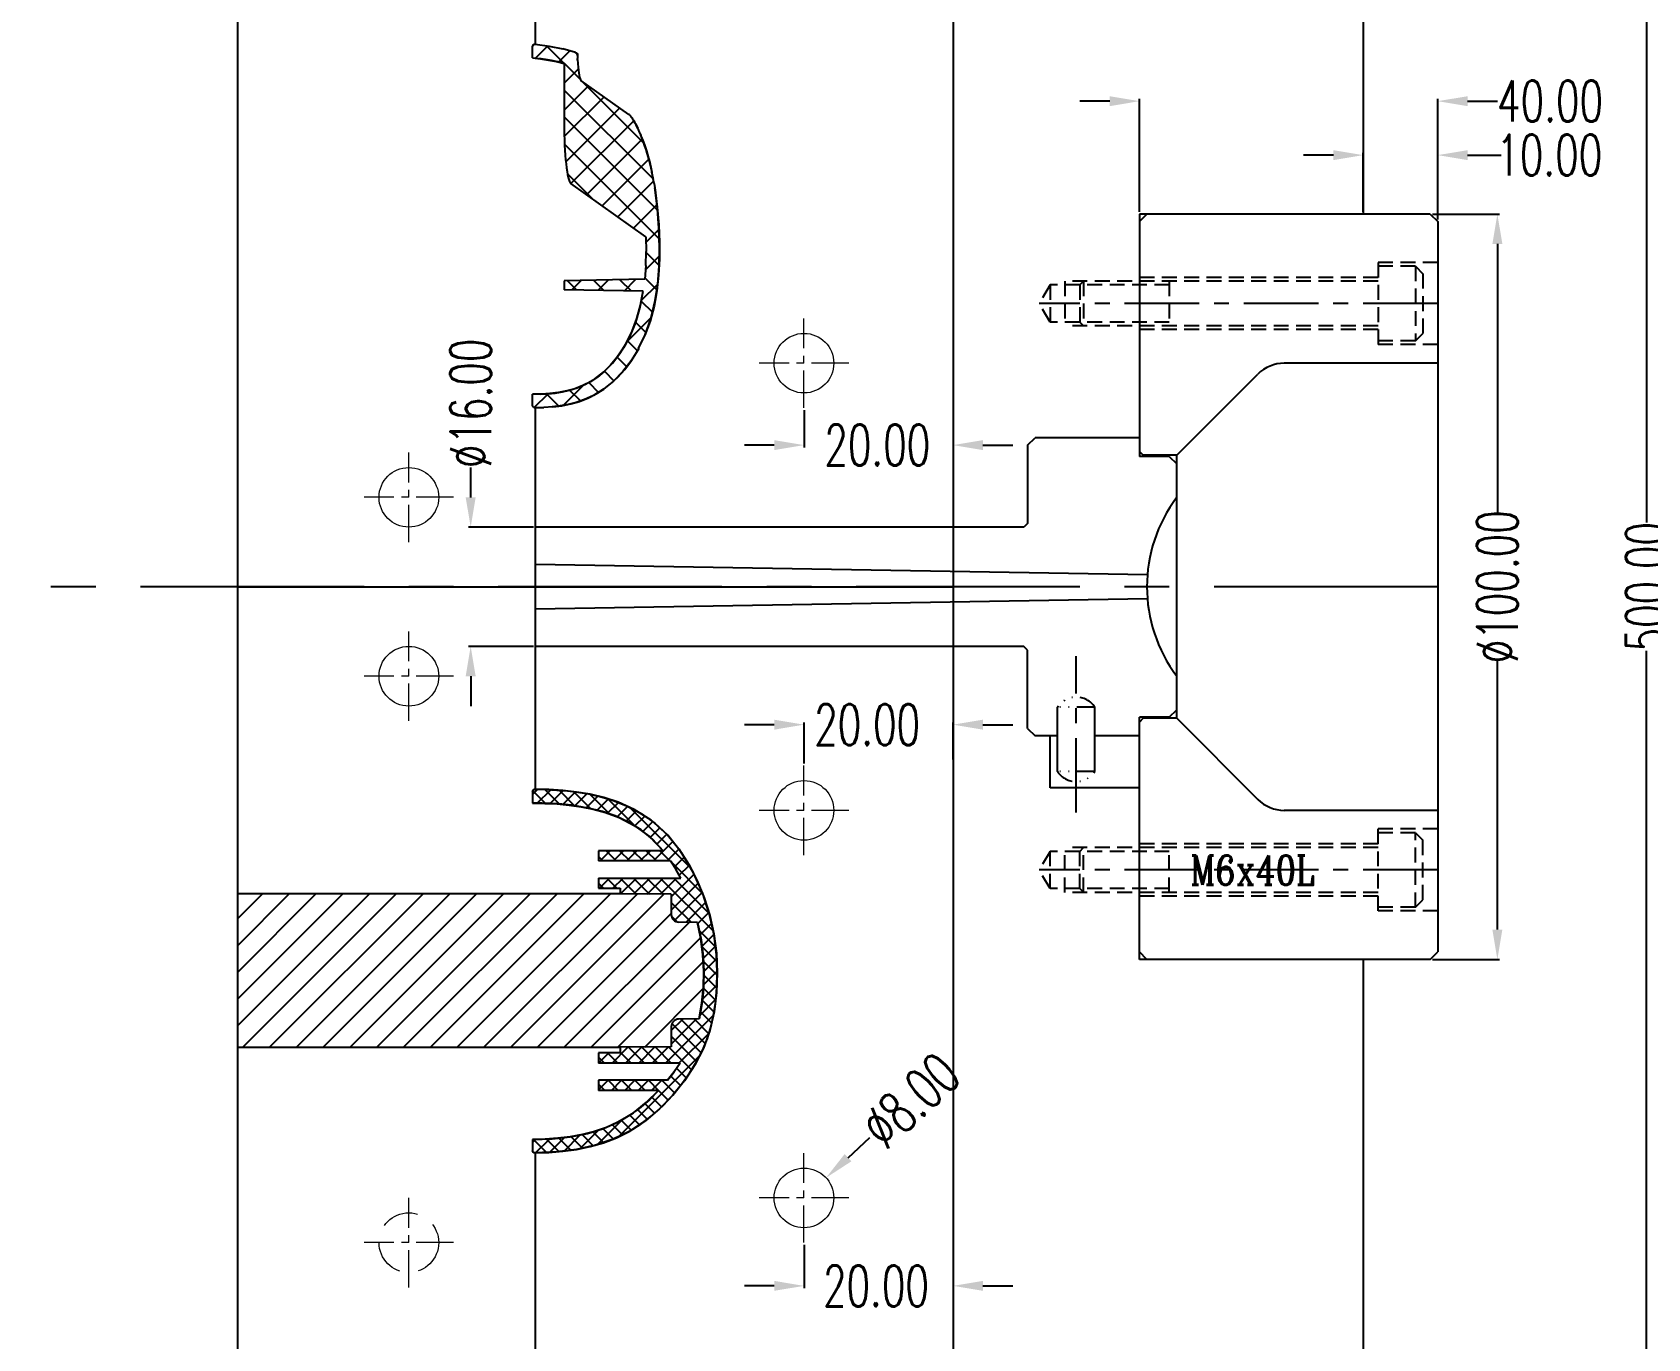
# Model space of a CAD drawing. Header units: millimetres. Extents: x 33920 to 35330, y -21664 to -20666.
# Drawn here: x 34152.6 to 34369.2, y -21064.2 to -20888.9 of the extents above; entities that cross this region are included whole.
import ezdxf

# ---------------------------------------------------------------- set-up
doc = ezdxf.new("R2010")
doc.units = ezdxf.units.MM
doc.header["$LTSCALE"] = 8
for name, pattern in [('CENTER', [2, 1.25, -0.25, 0.25, -0.25]), ('HIDDEN', [0.375, 0.25, -0.125]), ('PHANTOM2', [0.69, 0.3, -0.13, 0, -0.13, 0, -0.13])]:
    doc.linetypes.add(name, pattern=pattern)
doc.layers.get('DEFPOINTS').update_dxf_attribs({"color": 6})
for name, color, linetype in [('Cav-cor', 1, 'Continuous'), ('Ru', 8, 'Continuous'), ('SCREW', 52, 'HIDDEN')]:
    doc.layers.add(name, color=color, linetype=linetype)
doc.layers.add('dim', color=3, linetype='Continuous', lineweight=15)
doc.layers.add('WR', color=122, linetype='HIDDEN', lineweight=18)
doc.styles.add('ROMANC', font='RomanC.ttf', dxfattribs={"width": 0.8, "height": 7})
doc.styles.get("Standard").update_dxf_attribs({"font": 'txt.shx', "width": 0.67, "bigfont": 'chineset.shx'})
doc.dimstyles.new('ISO-25', dxfattribs={"dimtxt": 5.5, "dimasz": 4, "dimexe": 0.3, "dimexo": 0.3, "dimtad": 0, "dimzin": 1, "dimdsep": 46, "dimtxsty": 'Standard', "dimcen": 0, "dimclrd": 3, "dimclre": 3, "dimclrt": 7, "dimazin": 0, "dimtfac": 1, "dimtofl": 0, "dimtmove": 0, "dimatfit": 0, "dimfxl": 0, "dimarcsym": 0})

# ---------------------------------------------------------------- blocks, each defined once
blk = doc.blocks.new('*D29158')
at = {"layer": 'DEFPOINTS', "color": 0}
for p in [(34340.06, -20913.32), (34340.06, -21013.32), (34349.06, -21013.32)]:
    blk.add_point(p, dxfattribs=at)
at = {"layer": 'dim', "color": 3, "lineweight": -2}
for p, q in [((34340.36, -20913.32), (34349.36, -20913.32)), ((34349.06, -20917.32), (34349.06, -20953.48)), ((34349.06, -21009.32), (34349.06, -20973.15)), ((34340.36, -21013.32), (34349.36, -21013.32))]:
    blk.add_line(p, q, dxfattribs=at)
at = {"layer": 'dim', "color": 3}
for points in [[(34349.73, -20917.32), (34348.39, -20917.32), (34349.06, -20913.32)], [(34348.39, -21009.32), (34349.73, -21009.32), (34349.06, -21013.32)]]:
    blk.add_solid(points, dxfattribs=at)
at = {"layer": 'dim', "color": 7, "insert": (34349.06, -20963.32), "char_height": 5.5, "attachment_point": 5, "rotation": 90}
blk.add_mtext('%%c100.00', dxfattribs=at)
blk = doc.blocks.new('*D29159')
at = {"layer": 'DEFPOINTS', "color": 0}
for p in [(34341.06, -20905.4), (34331.06, -20913.32), (34341.06, -20914.32)]:
    blk.add_point(p, dxfattribs=at)
at = {"layer": 'dim', "color": 3, "lineweight": -2}
for p, q in [((34327.06, -20905.4), (34323.06, -20905.4)), ((34331.06, -20913.02), (34331.06, -20905.1)), ((34341.06, -20914.02), (34341.06, -20905.1)), ((34345.06, -20905.4), (34349.56, -20905.4))]:
    blk.add_line(p, q, dxfattribs=at)
at = {"layer": 'dim', "color": 3}
for points in [[(34327.06, -20906.07), (34327.06, -20904.74), (34331.06, -20905.4)], [(34345.06, -20904.74), (34345.06, -20906.07), (34341.06, -20905.4)]]:
    blk.add_solid(points, dxfattribs=at)
at = {"layer": 'dim', "color": 7, "insert": (34356.02, -20905.4), "char_height": 5.5, "attachment_point": 5}
blk.add_mtext('10.00', dxfattribs=at)
blk = doc.blocks.new('*D29160')
at = {"layer": 'DEFPOINTS', "color": 0}
for p in [(34341.06, -20898.16), (34301.06, -20913.32), (34341.06, -20914.32)]:
    blk.add_point(p, dxfattribs=at)
at = {"layer": 'dim', "color": 3, "lineweight": -2}
for p, q in [((34301.06, -20913.02), (34301.06, -20897.86)), ((34341.06, -20914.02), (34341.06, -20897.86)), ((34297.06, -20898.16), (34293.06, -20898.16)), ((34345.06, -20898.16), (34349.06, -20898.16))]:
    blk.add_line(p, q, dxfattribs=at)
at = {"layer": 'dim', "color": 3}
for points in [[(34297.06, -20898.83), (34297.06, -20897.5), (34301.06, -20898.16)], [(34345.06, -20897.5), (34345.06, -20898.83), (34341.06, -20898.16)]]:
    blk.add_solid(points, dxfattribs=at)
at = {"layer": 'dim', "color": 7, "insert": (34356.13, -20898.16), "char_height": 5.5, "attachment_point": 5}
blk.add_mtext('40.00', dxfattribs=at)
blk = doc.blocks.new('*D29184')
at = {"layer": 'DEFPOINTS', "color": 0}
for p in [(34369.06, -20713.32), (34402.68, -20713.32), (34402.68, -21213.32)]:
    blk.add_point(p, dxfattribs=at)
at = {"layer": 'dim', "color": 3, "lineweight": -2}
for p, q in [((34402.38, -20713.32), (34368.76, -20713.32)), ((34369.06, -20717.32), (34369.06, -20954.71)), ((34369.06, -21209.32), (34369.06, -20971.93)), ((34402.38, -21213.32), (34368.76, -21213.32))]:
    blk.add_line(p, q, dxfattribs=at)
at = {"layer": 'dim', "color": 3}
for points in [[(34369.73, -20717.32), (34368.4, -20717.32), (34369.06, -20713.32)], [(34368.4, -21209.32), (34369.73, -21209.32), (34369.06, -21213.32)]]:
    blk.add_solid(points, dxfattribs=at)
at = {"layer": 'dim', "color": 7, "insert": (34369.06, -20963.32), "char_height": 5.5, "attachment_point": 5, "rotation": 90}
blk.add_mtext('500.00', dxfattribs=at)
blk = doc.blocks.new('*D29204')
at = {"layer": 'DEFPOINTS', "color": 0}
for p in [(34211.35, -20955.32), (34220.06, -20955.32), (34220.06, -20971.32)]:
    blk.add_point(p, dxfattribs=at)
at = {"layer": 'dim', "color": 3, "lineweight": -2}
for p, q in [((34211.35, -20951.32), (34211.35, -20947.32)), ((34219.76, -20955.32), (34211.05, -20955.32)), ((34219.76, -20971.32), (34211.05, -20971.32)), ((34211.35, -20975.32), (34211.35, -20979.32))]:
    blk.add_line(p, q, dxfattribs=at)
at = {"layer": 'dim', "color": 3}
for points in [[(34210.68, -20951.32), (34212.02, -20951.32), (34211.35, -20955.32)], [(34212.02, -20975.32), (34210.68, -20975.32), (34211.35, -20971.32)]]:
    blk.add_solid(points, dxfattribs=at)
at = {"layer": 'dim', "color": 7, "insert": (34211.35, -20938.71), "char_height": 5.5, "attachment_point": 5, "rotation": 90}
blk.add_mtext('%%c16.00', dxfattribs=at)
blk = doc.blocks.new('*D29256')
at = {"layer": 'DEFPOINTS', "color": 0}
for p in [(34256.06, -20981.82), (34276.06, -20986.78), (34256.06, -20987.32)]:
    blk.add_point(p, dxfattribs=at)
at = {"layer": 'dim', "color": 3, "lineweight": -2}
for p, q in [((34252.06, -20981.82), (34248.06, -20981.82)), ((34256.06, -20987.02), (34256.06, -20981.52)), ((34276.06, -20986.48), (34276.06, -20981.52)), ((34280.06, -20981.82), (34284.06, -20981.82))]:
    blk.add_line(p, q, dxfattribs=at)
at = {"layer": 'dim', "color": 3}
for points in [[(34252.06, -20982.49), (34252.06, -20981.15), (34256.06, -20981.82)], [(34280.06, -20981.15), (34280.06, -20982.49), (34276.06, -20981.82)]]:
    blk.add_solid(points, dxfattribs=at)
at = {"layer": 'dim', "color": 7, "insert": (34264.53, -20981.82), "char_height": 5.5, "attachment_point": 5}
blk.add_mtext('20.00', dxfattribs=at)
blk = doc.blocks.new('*D29257')
at = {"layer": 'DEFPOINTS', "color": 0}
for p in [(34276.06, -20936.13), (34256.06, -20939.32), (34256.06, -20944.31)]:
    blk.add_point(p, dxfattribs=at)
at = {"layer": 'dim', "color": 3, "lineweight": -2}
for p, q in [((34276.06, -20936.43), (34276.06, -20944.61)), ((34256.06, -20939.62), (34256.06, -20944.61)), ((34252.06, -20944.31), (34248.06, -20944.31)), ((34280.06, -20944.31), (34284.06, -20944.31))]:
    blk.add_line(p, q, dxfattribs=at)
at = {"layer": 'dim', "color": 3}
for points in [[(34252.06, -20944.98), (34252.06, -20943.64), (34256.06, -20944.31)], [(34280.06, -20943.64), (34280.06, -20944.98), (34276.06, -20944.31)]]:
    blk.add_solid(points, dxfattribs=at)
at = {"layer": 'dim', "color": 7, "insert": (34265.89, -20944.31), "char_height": 5.5, "attachment_point": 5}
blk.add_mtext('20.00', dxfattribs=at)
blk = doc.blocks.new('*D29260')
at = {"layer": 'DEFPOINTS', "color": 0}
for p in [(34276.06, -21049.66), (34256.06, -21051.32), (34256.06, -21057.12)]:
    blk.add_point(p, dxfattribs=at)
at = {"layer": 'dim', "color": 3, "lineweight": -2}
for p, q in [((34256.06, -21051.62), (34256.06, -21057.42)), ((34276.06, -21049.96), (34276.06, -21057.42)), ((34252.06, -21057.12), (34248.06, -21057.12)), ((34280.06, -21057.12), (34284.06, -21057.12))]:
    blk.add_line(p, q, dxfattribs=at)
at = {"layer": 'dim', "color": 3}
for points in [[(34252.06, -21057.78), (34252.06, -21056.45), (34256.06, -21057.12)], [(34280.06, -21056.45), (34280.06, -21057.78), (34276.06, -21057.12)]]:
    blk.add_solid(points, dxfattribs=at)
at = {"layer": 'dim', "color": 7, "insert": (34265.71, -21057.12), "char_height": 5.5, "attachment_point": 5}
blk.add_mtext('20.00', dxfattribs=at)
blk = doc.blocks.new('*D29285')
at = {"layer": 'DEFPOINTS', "color": 0}
for p in [(34259.01, -21042.62), (34253.1, -21048.01)]:
    blk.add_point(p, dxfattribs=at)
at = {"layer": 'dim', "color": 3, "lineweight": -2}
blk.add_line((34261.96, -21039.92), (34264.91, -21037.22), dxfattribs=at)
at = {"layer": 'dim', "color": 3}
blk.add_solid([(34261.51, -21039.43), (34262.41, -21040.41), (34259.01, -21042.62)], dxfattribs=at)
at = {"layer": 'dim', "color": 7, "insert": (34270.36, -21032.24), "char_height": 5.5, "attachment_point": 5, "rotation": 42.4253}
blk.add_mtext('%%c8.00', dxfattribs=at)

msp = doc.modelspace()

# ---------------------------------------------------------------- linework, layer by layer
at = {"linetype": 'Continuous'}
for p, q in [((34331.057, -20716.316), (34331.057, -20913.316)), ((34340.057, -20913.316), (34301.057, -20913.316)), ((34302.057, -20913.316), (34301.057, -20914.316)), ((34340.057, -20913.316), (34341.057, -20914.316)), ((34341.057, -20914.316), (34341.057, -21012.316)), ((34306.057, -20945.666), (34316.943, -20934.781)), ((34341.057, -20933.316), (34320.478, -20933.316)), ((34301.057, -20943.316), (34287.057, -20943.316)), ((34305.057, -20945.816), (34301.057, -20945.816)), ((34306.057, -20945.666), (34301.557, -20945.666)), ((34305.057, -20945.816), (34306.057, -20946.816)), ((34306.057, -20980.966), (34306.057, -20945.666)), ((34285.557, -20955.316), (34220.057, -20955.316)), ((34285.557, -20971.316), (34220.057, -20971.316)), ((34290.057, -20988.116), (34290.057, -20979.458)), ((34295.057, -20988.116), (34295.057, -20979.458)), ((34305.057, -20980.816), (34306.057, -20979.816)), ((34305.057, -20980.816), (34301.057, -20980.816)), ((34306.057, -20980.966), (34301.557, -20980.966)), ((34306.057, -20980.966), (34316.943, -20991.852)), ((34290.057, -20983.316), (34287.057, -20983.316)), ((34289.057, -20990.316), (34289.057, -20983.316)), ((34301.057, -20983.316), (34295.057, -20983.316)), ((34301.057, -20990.316), (34289.057, -20990.316)), ((34341.057, -20993.316), (34320.478, -20993.316)), ((34302.057, -21013.316), (34301.057, -21012.316)), ((34340.057, -21013.316), (34341.057, -21012.316)), ((34340.057, -21013.316), (34301.057, -21013.316)), ((34331.057, -21013.316), (34331.057, -21210.316))]:
    msp.add_line(p, q, dxfattribs=at)
for p, q in [((34301.057, -20913.316), (34301.057, -20945.816)), ((34286.057, -20944.316), (34287.057, -20943.316)), ((34286.057, -20944.316), (34286.057, -20954.816)), ((34301.557, -20945.666), (34301.057, -20945.166)), ((34286.057, -20954.816), (34285.557, -20955.316)), ((34286.057, -20971.816), (34285.557, -20971.316)), ((34286.057, -20982.316), (34286.057, -20971.816)), ((34286.057, -20982.316), (34287.057, -20983.316)), ((34301.057, -21013.316), (34301.057, -20980.816)), ((34301.557, -20980.966), (34301.057, -20981.466))]:
    msp.add_line(p, q)
at = {"linetype": 'HIDDEN'}
for p, q in [((34333.057, -20921.816), (34301.057, -20921.816)), ((34341.057, -20919.816), (34333.057, -20919.816)), ((34333.057, -20928.816), (34301.057, -20928.816)), ((34341.057, -20930.816), (34333.057, -20930.816)), ((34341.057, -20995.816), (34333.057, -20995.816)), ((34333.057, -20997.816), (34301.057, -20997.816)), ((34333.057, -21004.816), (34301.057, -21004.816)), ((34341.057, -21006.816), (34333.057, -21006.816))]:
    msp.add_line(p, q, dxfattribs=at)
at = {"linetype": 'CENTER', "ltscale": 3}
msp.add_line((34341.057, -20963.316), (33965.057, -20963.316), dxfattribs=at)
at = {"linetype": 'CENTER'}
msp.add_line((34292.557, -20993.619), (34292.557, -20972.643), dxfattribs=at)
at = {"linetype": 'PHANTOM2'}
for p, q in [((34295.057, -20979.458), (34290.057, -20979.458)), ((34295.057, -20988.116), (34290.057, -20988.116))]:
    msp.add_line(p, q, dxfattribs=at)
at = {"linetype": 'Continuous'}
for centre, radius, start, end in [((34320.478, -20938.316), 5, 90, 135), ((34322.057, -20963.316), 20, 143.1301, 216.8699), ((34320.478, -20988.316), 5, 225, 270)]:
    msp.add_arc(centre, radius, start, end, dxfattribs=at)
at = {"color": 7, "linetype": 'PHANTOM2'}
for centre, start, end in [((34292.557, -20981.116), 33.55731, 146.44269), ((34292.557, -20986.458), 213.55731, 326.44269)]:
    msp.add_arc(centre, 3, start, end, dxfattribs=at)
at = {"layer": 'Cav-cor', "color": 1}
for p, q in [((34180.057, -20773.316), (34180.057, -21153.316)), ((34276.057, -20773.316), (34276.057, -21153.316)), ((34220.057, -20890.532), (34220.057, -20857.82)), ((34219.657, -20890.834), (34219.673, -20890.734)), ((34219.657, -20892.364), (34219.657, -20890.834)), ((34219.673, -20890.734), (34219.721, -20890.644)), ((34219.721, -20890.644), (34219.795, -20890.573)), ((34219.795, -20890.573), (34219.887, -20890.533)), ((34219.887, -20890.533), (34219.986, -20890.525)), ((34219.986, -20890.532), (34219.986, -20890.525)), ((34219.986, -20890.525), (34220.057, -20890.532)), ((34219.986, -20890.525), (34221.918, -20890.773)), ((34220.046, -20892.406), (34221.708, -20890.744)), ((34221.513, -20890.72), (34226.069, -20895.275)), ((34221.881, -20890.766), (34223.71, -20891.136)), ((34223.13, -20892.914), (34224.636, -20891.409)), ((34225.414, -20891.637), (34223.689, -20891.131)), ((34219.657, -20892.364), (34220.726, -20892.479)), ((34220.726, -20892.479), (34221.793, -20892.638)), ((34221.793, -20892.638), (34222.848, -20892.844)), ((34222.848, -20892.844), (34223.878, -20893.101)), ((34223.878, -20893.101), (34223.878, -20901.058)), ((34225.414, -20891.637), (34225.523, -20891.696)), ((34225.523, -20891.696), (34225.611, -20891.786)), ((34225.687, -20892.029), (34225.687, -20892.445)), ((34225.691, -20892.582), (34225.687, -20892.445)), ((34225.702, -20892.72), (34225.691, -20892.582)), ((34225.726, -20892.962), (34225.74, -20893.13)), ((34223.878, -20895.758), (34225.795, -20893.841)), ((34232.58, -20899.968), (34226.146, -20895.382)), ((34226.249, -20895.456), (34234.584, -20903.791)), ((34223.878, -20899.351), (34227.139, -20896.09)), ((34223.878, -20896.677), (34235.849, -20908.648)), ((34223.905, -20902.916), (34229.236, -20897.585)), ((34224.111, -20906.301), (34231.333, -20899.08)), ((34232.631, -20900.009), (34232.58, -20899.968)), ((34232.632, -20900.01), (34232.687, -20900.061)), ((34232.684, -20900.058), (34232.742, -20900.118)), ((34232.738, -20900.113), (34232.796, -20900.179)), ((34223.878, -20900.269), (34236.405, -20912.796)), ((34224.793, -20909.212), (34233.22, -20900.785)), ((34232.792, -20900.175), (34232.849, -20900.244)), ((34232.846, -20900.241), (34232.902, -20900.313)), ((34232.899, -20900.309), (34232.957, -20900.387)), ((34232.952, -20900.38), (34233.014, -20900.467)), ((34233.006, -20900.455), (34233.073, -20900.553)), ((34233.883, -20902.048), (34233.758, -20901.783)), ((34233.983, -20902.268), (34233.855, -20901.987)), ((34234.088, -20902.51), (34233.957, -20902.21)), ((34223.942, -20903.925), (34236.645, -20916.627)), ((34226.89, -20910.707), (34234.374, -20903.223)), ((34234.199, -20902.778), (34234.063, -20902.452)), ((34234.319, -20903.078), (34234.174, -20902.716)), ((34234.447, -20903.413), (34234.29, -20903.002)), ((34228.987, -20912.202), (34235.246, -20905.943)), ((34224.333, -20907.908), (34227.736, -20911.311)), ((34235.818, -20908.471), (34235.658, -20907.666)), ((34235.951, -20909.225), (34235.804, -20908.397)), ((34234.84, -20916.375), (34224.795, -20909.215)), ((34231.084, -20913.697), (34235.892, -20908.89)), ((34235.946, -20909.195), (34236.041, -20909.798)), ((34236.036, -20909.799), (34236.08, -20910.064)), ((34236.08, -20910.064), (34236.041, -20909.798)), ((34236.08, -20910.064), (34236.367, -20912.383)), ((34233.181, -20915.192), (34236.322, -20912.051)), ((34236.367, -20912.383), (34236.568, -20914.742)), ((34236.568, -20914.742), (34236.672, -20917.075)), ((34234.84, -20916.375), (34234.875, -20918.33)), ((34234.853, -20917.112), (34236.602, -20915.363)), ((34236.672, -20917.075), (34236.671, -20919.336)), ((34234.786, -20920.771), (34236.662, -20918.895)), ((34234.827, -20920.225), (34234.875, -20918.321)), ((34234.872, -20918.447), (34236.637, -20920.212)), ((34236.671, -20919.336), (34236.556, -20921.513)), ((34234.828, -20920.218), (34234.689, -20922.062)), ((34234.689, -20922.062), (34223.878, -20922.251)), ((34223.878, -20922.251), (34223.878, -20923.457)), ((34234.486, -20923.642), (34223.878, -20923.457)), ((34224.3, -20922.243), (34225.542, -20923.486)), ((34224.899, -20923.474), (34226.163, -20922.211)), ((34227.83, -20922.182), (34229.198, -20923.55)), ((34228.429, -20923.536), (34229.818, -20922.147)), ((34231.361, -20922.12), (34232.854, -20923.613)), ((34231.96, -20923.598), (34233.474, -20922.083)), ((34234.23, -20924.92), (34236.438, -20922.712)), ((34234.325, -20924.567), (34234.486, -20923.642)), ((34234.704, -20921.871), (34236.317, -20923.484)), ((34234.218, -20924.978), (34235.722, -20926.481)), ((34234.332, -20924.527), (34234.325, -20924.567)), ((34235.499, -20927.384), (34236.101, -20924.911)), ((34232.286, -20930.456), (34235.546, -20927.196)), ((34232.997, -20929.018), (34233.624, -20927.326)), ((34233.459, -20927.81), (34234.857, -20929.209)), ((34234.748, -20929.519), (34235.499, -20927.384)), ((34232.242, -20930.586), (34232.997, -20929.018)), ((34232.365, -20930.308), (34233.706, -20931.649)), ((34233.875, -20931.368), (34234.748, -20929.519)), ((34230.993, -20932.528), (34232.274, -20933.81)), ((34231.989, -20931.033), (34232.242, -20930.586)), ((34233.883, -20931.354), (34233.553, -20931.942)), ((34229.282, -20934.41), (34230.556, -20935.684)), ((34223.754, -20938.987), (34226.444, -20936.298)), ((34224.626, -20936.937), (34226.078, -20938.39)), ((34227.192, -20935.912), (34228.514, -20937.233)), ((34220.839, -20937.458), (34219.657, -20937.462)), ((34219.657, -20938.975), (34219.657, -20937.462)), ((34219.68, -20939.09), (34219.657, -20938.975)), ((34219.678, -20937.462), (34219.678, -20937.462)), ((34219.744, -20939.187), (34219.68, -20939.09)), ((34219.887, -20939.262), (34221.741, -20937.408)), ((34221.517, -20937.421), (34223.171, -20939.075)), ((34219.841, -20939.253), (34219.744, -20939.187)), ((34219.842, -20939.253), (34219.956, -20939.276)), ((34219.956, -20939.276), (34221.18, -20939.258)), ((34220.057, -20939.277), (34219.956, -20939.276)), ((34220.057, -20990.497), (34220.057, -20939.277)), ((34222.39, -20939.176), (34221.157, -20939.259)), ((34180.057, -20963.316), (34276.057, -20963.316)), ((34219.657, -20991.179), (34220.332, -20990.505)), ((34219.657, -20990.807), (34219.681, -20990.687)), ((34219.657, -20990.807), (34219.657, -20992.358)), ((34219.681, -20990.687), (34219.747, -20990.586)), ((34219.687, -20990.694), (34221.377, -20992.385)), ((34219.96, -20990.497), (34220.057, -20990.497)), ((34221.478, -20990.524), (34219.96, -20990.497)), ((34220.266, -20992.366), (34222.081, -20990.552)), ((34221.314, -20990.525), (34223.278, -20992.49)), ((34222.014, -20992.415), (34223.77, -20990.658)), ((34223.205, -20990.62), (34225.294, -20992.709)), ((34223.697, -20992.527), (34225.388, -20990.837)), ((34225.197, -20990.816), (34227.481, -20993.1)), ((34225.309, -20992.712), (34226.93, -20991.091)), ((34227.337, -20991.16), (34229.999, -20993.822)), ((34226.846, -20992.971), (34228.404, -20991.412)), ((34228.308, -20993.305), (34229.811, -20991.802)), ((34229.698, -20993.711), (34231.164, -20992.245)), ((34229.757, -20991.784), (34233.377, -20995.404)), ((34231.008, -20994.197), (34232.404, -20992.801)), ((34232.704, -20992.935), (34240.902, -21001.133)), ((34232.217, -20994.784), (34233.601, -20993.4)), ((34233.386, -20995.411), (34234.702, -20994.095)), ((34234.424, -20996.169), (34235.771, -20994.822)), ((34235.32, -20996.825), (34237.163, -20998.734)), ((34235.44, -20996.949), (34236.714, -20995.675)), ((34235.891, -21000.09), (34238.471, -20997.51)), ((34236.322, -20997.863), (34237.658, -20996.528)), ((34237.163, -20998.734), (34228.501, -20998.734)), ((34228.501, -20998.734), (34228.501, -21000.09)), ((34228.501, -20999.509), (34229.083, -21000.09)), ((34228.707, -21000.09), (34230.063, -20998.734)), ((34229.522, -20998.734), (34230.879, -21000.09)), ((34230.503, -21000.09), (34231.859, -20998.734)), ((34231.318, -20998.734), (34232.675, -21000.09)), ((34232.299, -21000.09), (34233.655, -20998.734)), ((34233.114, -20998.734), (34234.471, -21000.09)), ((34234.095, -21000.09), (34235.452, -20998.734)), ((34234.91, -20998.734), (34236.267, -21000.09)), ((34236.706, -20998.734), (34238.063, -21000.09)), ((34237.687, -21000.09), (34239.262, -20998.515)), ((34238.678, -21000.895), (34239.994, -20999.579)), ((34238.17, -21000.09), (34228.501, -21000.09)), ((34238.17, -21000.09), (34238.89, -21001.231)), ((34238.25, -21004.916), (34241.306, -21001.86)), ((34238.353, -21000.38), (34242.481, -21004.508)), ((34239.539, -21002.402), (34238.888, -21001.227)), ((34239.335, -21002.034), (34240.656, -21000.713)), ((34228.501, -21002.402), (34239.539, -21002.402)), ((34228.501, -21002.402), (34228.501, -21003.759)), ((34228.501, -21003.101), (34229.159, -21003.759)), ((34228.501, -21003.759), (34231.416, -21003.759)), ((34228.63, -21003.759), (34229.987, -21002.402)), ((34229.598, -21002.402), (34230.955, -21003.759)), ((34230.427, -21003.759), (34231.783, -21002.402)), ((34231.394, -21002.402), (34233.535, -21004.542)), ((34231.416, -21003.759), (34231.416, -21004.524)), ((34231.457, -21004.524), (34233.579, -21002.402)), ((34233.19, -21002.402), (34235.346, -21004.558)), ((34233.238, -21004.539), (34235.375, -21002.402)), ((34234.987, -21002.402), (34237.158, -21004.574)), ((34235.018, -21004.555), (34237.171, -21002.402)), ((34236.783, -21002.402), (34243.883, -21009.502)), ((34236.799, -21004.571), (34238.967, -21002.402)), ((34238.25, -21006.712), (34241.859, -21003.102)), ((34238.579, -21002.402), (34243.362, -21007.186)), ((34231.416, -21004.524), (34180.057, -21004.524)), ((34180.057, -21007.881), (34183.415, -21004.524)), ((34180.057, -21011.473), (34187.007, -21004.524)), ((34180.057, -21015.065), (34190.599, -21004.524)), ((34180.057, -21018.657), (34194.191, -21004.524)), ((34180.057, -21022.25), (34197.783, -21004.524)), ((34180.795, -21025.104), (34201.375, -21004.524)), ((34184.387, -21025.104), (34204.967, -21004.524)), ((34187.979, -21025.104), (34208.559, -21004.524)), ((34191.571, -21025.104), (34212.152, -21004.524)), ((34195.163, -21025.104), (34215.744, -21004.524)), ((34198.755, -21025.104), (34219.336, -21004.524)), ((34202.348, -21025.104), (34222.928, -21004.524)), ((34205.94, -21025.104), (34226.52, -21004.524)), ((34209.532, -21025.104), (34230.112, -21004.524)), ((34213.124, -21025.104), (34233.684, -21004.543)), ((34216.716, -21025.104), (34237.245, -21004.574)), ((34231.416, -21004.219), (34231.723, -21004.526)), ((34238.25, -21004.583), (34231.416, -21004.524)), ((34238.25, -21004.583), (34238.25, -21007.294)), ((34238.25, -21005.665), (34240.912, -21008.328)), ((34238.669, -21008.088), (34242.413, -21004.345)), ((34240.238, -21008.316), (34242.868, -21005.685)), ((34220.308, -21025.104), (34238.25, -21007.162)), ((34223.9, -21025.104), (34240.68, -21008.324)), ((34238.291, -21007.502), (34239.046, -21008.257)), ((34241.795, -21008.343), (34239.237, -21008.298)), ((34241.795, -21008.343), (34242.27, -21010.693)), ((34241.83, -21008.519), (34243.313, -21007.036)), ((34242.133, -21010.013), (34243.659, -21008.487)), ((34227.492, -21025.104), (34242.215, -21010.381)), ((34242.015, -21009.43), (34244.193, -21011.608)), ((34242.37, -21011.572), (34243.984, -21009.958)), ((34242.27, -21010.693), (34242.526, -21012.943)), ((34242.371, -21011.583), (34244.363, -21013.575)), ((34242.537, -21013.201), (34244.186, -21011.552)), ((34231.084, -21025.104), (34242.552, -21013.636)), ((34242.552, -21013.56), (34244.42, -21015.427)), ((34242.586, -21016.744), (34244.421, -21014.908)), ((34242.611, -21014.923), (34244.346, -21013.188)), ((34242.421, -21018.705), (34244.392, -21016.734)), ((34242.585, -21016.758), (34242.469, -21018.346)), ((34242.556, -21017.156), (34244.238, -21018.838)), ((34242.607, -21015.41), (34244.377, -21017.18)), ((34234.705, -21025.075), (34242.554, -21017.226)), ((34242.069, -21020.853), (34244.252, -21018.67)), ((34242.408, -21018.804), (34244.008, -21020.404)), ((34237.493, -21027.225), (34243.938, -21020.78)), ((34238.25, -21024.672), (34241.635, -21021.287)), ((34238.25, -21022.876), (34239.807, -21021.319)), ((34241.984, -21021.281), (34239.237, -21021.329)), ((34239.54, -21021.324), (34242.819, -21024.603)), ((34241.305, -21021.293), (34243.295, -21023.282)), ((34242.167, -21020.359), (34243.693, -21021.884)), ((34238.25, -21022.334), (34238.25, -21025.044)), ((34238.25, -21023.625), (34241.664, -21027.04)), ((34238.344, -21021.924), (34242.274, -21025.853)), ((34239.289, -21027.225), (34243.323, -21023.192)), ((34180.057, -21025.104), (34231.416, -21025.104)), ((34230.308, -21027.225), (34232.439, -21025.095)), ((34238.25, -21025.044), (34231.416, -21025.104)), ((34231.416, -21025.104), (34231.416, -21025.869)), ((34231.416, -21025.772), (34232.869, -21027.225)), ((34232.105, -21027.225), (34234.251, -21025.079)), ((34232.534, -21025.094), (34234.665, -21027.225)), ((34233.901, -21027.225), (34236.063, -21025.063)), ((34234.314, -21025.078), (34236.461, -21027.225)), ((34235.697, -21027.225), (34237.875, -21025.047)), ((34236.095, -21025.063), (34238.257, -21027.225)), ((34237.875, -21025.047), (34240.981, -21028.153)), ((34231.416, -21025.869), (34228.501, -21025.869)), ((34228.501, -21025.869), (34228.501, -21027.225)), ((34228.501, -21026.449), (34229.277, -21027.225)), ((34239.436, -21027.225), (34228.501, -21027.225)), ((34228.512, -21027.225), (34229.869, -21025.869)), ((34229.716, -21025.869), (34231.073, -21027.225)), ((34231.196, -21037.114), (34242.08, -21026.23)), ((34239.436, -21027.225), (34238.638, -21028.389)), ((34239.052, -21027.803), (34238.643, -21028.381)), ((34238.956, -21027.924), (34240.255, -21029.223)), ((34239.436, -21027.225), (34239.052, -21027.803)), ((34237.749, -21029.537), (34228.501, -21029.537)), ((34228.501, -21029.537), (34228.501, -21030.894)), ((34228.501, -21030.829), (34229.793, -21029.537)), ((34228.501, -21030.041), (34229.353, -21030.894)), ((34229.793, -21029.537), (34231.149, -21030.894)), ((34230.232, -21030.894), (34231.589, -21029.537)), ((34231.589, -21029.537), (34232.945, -21030.894)), ((34232.028, -21030.894), (34233.385, -21029.537)), ((34233.385, -21029.537), (34234.741, -21030.894)), ((34233.824, -21030.894), (34235.181, -21029.537)), ((34235.181, -21029.537), (34236.538, -21030.894)), ((34235.62, -21030.894), (34236.977, -21029.537)), ((34236.977, -21029.537), (34238.679, -21031.239)), ((34238.638, -21028.389), (34237.749, -21029.537)), ((34238.196, -21028.96), (34239.492, -21030.256)), ((34236.561, -21030.894), (34228.501, -21030.894)), ((34236.561, -21030.894), (34235.315, -21032.141)), ((34235.652, -21031.804), (34236.939, -21033.091)), ((34236.549, -21030.905), (34237.824, -21032.18)), ((34232.682, -21034.222), (34233.986, -21035.527)), ((34233.728, -21033.472), (34235.015, -21034.759)), ((34234.712, -21032.66), (34236.004, -21033.952)), ((34226.001, -21038.717), (34228.491, -21036.227)), ((34227.739, -21036.464), (34229.194, -21037.919)), ((34228.355, -21038.159), (34231.713, -21034.801)), ((34229.092, -21036.02), (34230.49, -21037.418)), ((34230.362, -21035.494), (34231.718, -21036.851)), ((34231.556, -21034.892), (34232.888, -21036.224)), ((34219.657, -21037.877), (34220.082, -21037.452)), ((34219.657, -21037.461), (34219.657, -21038.969)), ((34219.754, -21037.459), (34221.518, -21039.223)), ((34220.062, -21039.268), (34221.946, -21037.384)), ((34221.505, -21037.414), (34223.195, -21039.104)), ((34221.919, -21039.207), (34223.922, -21037.204)), ((34223.18, -21037.293), (34224.799, -21038.912)), ((34223.885, -21039.037), (34226.055, -21036.867)), ((34224.779, -21037.096), (34226.333, -21038.65)), ((34226.302, -21036.823), (34227.797, -21038.318)), ((34219.845, -21039.248), (34219.746, -21039.183)), ((34219.961, -21039.271), (34219.845, -21039.248)), ((34220.057, -21039.27), (34219.961, -21039.271)), ((34222.892, -21039.14), (34220.057, -21039.27)), ((34220.057, -21068.812), (34220.057, -21039.27))]:
    msp.add_line(p, q, dxfattribs=at)
for points in [[(34219.796, -20890.573), (34219.722, -20890.641), (34219.674, -20890.732)], [(34223.878, -20893.101), (34223.05, -20892.89), (34222.212, -20892.713), (34221.363, -20892.568), (34220.509, -20892.453)], [(34225.687, -20892.029), (34225.651, -20891.858), (34225.554, -20891.722), (34225.414, -20891.637)], [(34225.611, -20891.786), (34225.667, -20891.901), (34225.687, -20892.029)], [(34225.69, -20892.561), (34225.699, -20892.683), (34225.729, -20892.993)], [(34233.061, -20900.537), (34233.134, -20900.648), (34233.199, -20900.75), (34233.267, -20900.862), (34233.339, -20900.984), (34233.414, -20901.118), (34233.494, -20901.264), (34233.578, -20901.423), (34233.666, -20901.595), (34233.758, -20901.783)], [(34233.789, -20901.846), (34233.698, -20901.659), (34233.612, -20901.488), (34233.53, -20901.33), (34233.452, -20901.186), (34233.378, -20901.053), (34233.308, -20900.932), (34233.242, -20900.82), (34233.179, -20900.718), (34233.119, -20900.624)], [(34234.41, -20903.314), (34234.535, -20903.651), (34234.663, -20904.017), (34234.796, -20904.413), (34234.932, -20904.843), (34235.072, -20905.312), (34235.215, -20905.824), (34235.361, -20906.384), (34235.509, -20906.996), (34235.658, -20907.666)], [(34235.684, -20907.79), (34235.55, -20907.173), (34235.417, -20906.609), (34235.285, -20906.086), (34235.152, -20905.595), (34235.017, -20905.125), (34234.877, -20904.665), (34234.73, -20904.214), (34234.584, -20903.791), (34234.447, -20903.413)], [(34236.101, -20924.911), (34236.437, -20922.719), (34236.636, -20920.287), (34236.684, -20917.786), (34236.597, -20915.219), (34236.391, -20912.62), (34236.08, -20910.064)], [(34236.556, -20921.513), (34236.319, -20923.617), (34236.101, -20924.911)], [(34234.325, -20924.567), (34234.05, -20925.821), (34233.439, -20927.875), (34232.685, -20929.714), (34231.99, -20931.031)], [(34233.624, -20927.326), (34234.121, -20925.525), (34234.325, -20924.567)], [(34236.101, -20924.911), (34235.944, -20925.668), (34235.414, -20927.665), (34234.727, -20929.571)], [(34220.675, -20937.462), (34221.68, -20937.418), (34222.679, -20937.323), (34223.655, -20937.171), (34224.626, -20936.949), (34225.648, -20936.627), (34226.764, -20936.149), (34227.989, -20935.434), (34229.225, -20934.466), (34230.356, -20933.316), (34231.362, -20932.02), (34231.989, -20931.033)], [(34231.99, -20931.031), (34231.848, -20931.27), (34230.975, -20932.554), (34230.101, -20933.601), (34229.227, -20934.464), (34228.339, -20935.188), (34227.4, -20935.805), (34226.389, -20936.326), (34225.329, -20936.739), (34224.236, -20937.047), (34223.121, -20937.262), (34221.987, -20937.395), (34220.839, -20937.458)], [(34233.555, -20931.941), (34232.894, -20932.985), (34231.768, -20934.451), (34230.515, -20935.741), (34229.165, -20936.823), (34227.833, -20937.635), (34226.617, -20938.196), (34225.5, -20938.583), (34224.436, -20938.859), (34223.364, -20939.056), (34222.265, -20939.188)], [(34222.39, -20939.176), (34223.589, -20939.021), (34224.774, -20938.78), (34225.943, -20938.443), (34227.081, -20938), (34228.171, -20937.451), (34229.192, -20936.804), (34230.154, -20936.058), (34231.089, -20935.187), (34232.02, -20934.151), (34232.953, -20932.897)], [(34219.96, -20990.497), (34219.81, -20990.537), (34219.698, -20990.65), (34219.657, -20990.807)], [(34219.747, -20990.586), (34219.845, -20990.519), (34219.96, -20990.497)], [(34219.961, -21039.271), (34221.842, -21039.213), (34223.7, -21039.063), (34225.542, -21038.81), (34227.374, -21038.439), (34229.182, -21037.924), (34230.93, -21037.248), (34232.607, -21036.403), (34234.21, -21035.385), (34235.73, -21034.204), (34237.148, -21032.898), (34238.451, -21031.514), (34239.642, -21030.074), (34240.71, -21028.591), (34241.645, -21027.076), (34242.44, -21025.53), (34243.094, -21023.932), (34243.607, -21022.27), (34243.98, -21020.591), (34244.233, -21018.897), (34244.385, -21017.087), (34244.428, -21015.048), (34244.324, -21012.685), (34244.002, -21010.043), (34243.389, -21007.268), (34242.467, -21004.467), (34241.239, -21001.71), (34239.691, -20999.062), (34237.8, -20996.656), (34235.578, -20994.647), (34233.263, -20993.186), (34231.129, -20992.23), (34229.189, -20991.599), (34227.364, -20991.165), (34225.546, -20990.855), (34223.689, -20990.649), (34221.818, -20990.536), (34220.057, -20990.499)], [(34221.478, -20990.524), (34222.908, -20990.592), (34224.33, -20990.709), (34225.734, -20990.881), (34227.15, -20991.122), (34228.666, -20991.461), (34230.364, -20991.957), (34232.266, -20992.7), (34234.226, -20993.731), (34236.065, -20995.029), (34237.751, -20996.604), (34239.281, -20998.471), (34240.619, -21000.562), (34241.748, -21002.761), (34242.682, -21005.041), (34243.427, -21007.405), (34243.974, -21009.878), (34244.307, -21012.471), (34244.428, -21015.123), (34244.341, -21017.772), (34244.022, -21020.355), (34243.448, -21022.84), (34242.581, -21025.218), (34241.414, -21027.476), (34240.008, -21029.59), (34238.415, -21031.554), (34236.677, -21033.354), (34234.786, -21034.963), (34232.718, -21036.339), (34230.479, -21037.442), (34228.093, -21038.254), (34225.561, -21038.807), (34222.892, -21039.14)], [(34219.657, -20992.358), (34221.291, -20992.381), (34222.939, -20992.459), (34224.58, -20992.607), (34226.188, -20992.837), (34227.782, -20993.161), (34229.449, -20993.618), (34231.263, -20994.292), (34233.271, -20995.327), (34235.32, -20996.825)], [(34237.163, -20998.734), (34235.76, -20997.224), (34234.209, -20995.946), (34232.504, -20994.889), (34230.714, -20994.065), (34229.012, -20993.485), (34227.503, -20993.097), (34226.141, -20992.829), (34224.853, -20992.64), (34223.566, -20992.506), (34222.263, -20992.419), (34220.956, -20992.372), (34219.657, -20992.358)], [(34241.984, -21021.281), (34242.368, -21019.191), (34242.571, -21017.051), (34242.612, -21014.876), (34242.505, -21012.684), (34242.239, -21010.498), (34241.795, -21008.343)], [(34242.526, -21012.943), (34242.614, -21014.98), (34242.585, -21016.758)], [(34242.469, -21018.346), (34242.272, -21019.826), (34241.984, -21021.281)], [(34237.749, -21029.537), (34238.204, -21028.966), (34238.643, -21028.381)], [(34219.657, -21037.461), (34222.268, -21037.372), (34224.703, -21037.11), (34227.006, -21036.665), (34229.186, -21036.003), (34231.253, -21035.077), (34233.179, -21033.89), (34234.941, -21032.483), (34236.561, -21030.894)], [(34235.315, -21032.141), (34233.971, -21033.299), (34232.55, -21034.316), (34231.078, -21035.169), (34229.557, -21035.86), (34227.979, -21036.404), (34226.349, -21036.815), (34224.699, -21037.111), (34223.036, -21037.31)], [(34223.036, -21037.31), (34221.357, -21037.424), (34219.657, -21037.461)], [(34219.746, -21039.183), (34219.68, -21039.085), (34219.657, -21038.969)], [(34219.657, -21038.969), (34219.698, -21039.12), (34219.809, -21039.231), (34219.961, -21039.271)]]:
    msp.add_lwpolyline(points, dxfattribs=at)
for centre, start, end in [((34239.255, -21007.294), 180, 269), ((34239.255, -21022.334), 91, 180)]:
    msp.add_arc(centre, 1.005, start, end, dxfattribs=at)
for centre, major_axis, start_param, end_param in [((34226.19, -20891.303), (0, 4.094), -4.2498252, -3.2288591), ((34224.883, -20901.058), (0, -8.188), 4.712389, 6.1959188)]:
    msp.add_ellipse(centre, major_axis=major_axis, ratio=0.1227355, start_param=start_param, end_param=end_param, dxfattribs=at)
at = {"layer": 'Ru'}
for points in [[(34302.121, -20961.716), (34220.057, -20960.316)], [(34302.121, -20964.916), (34220.057, -20966.316)]]:
    msp.add_lwpolyline(points, dxfattribs=at)
at = {"layer": 'SCREW'}
for p, q in [((34333.057, -20919.816), (34333.057, -20930.816)), ((34338.057, -20920.316), (34333.057, -20920.316)), ((34338.057, -20920.316), (34338.057, -20930.316)), ((34339.057, -20921.316), (34339.057, -20929.316)), ((34289.057, -20922.816), (34287.614, -20925.316)), ((34305.057, -20922.816), (34289.057, -20922.816)), ((34289.057, -20922.816), (34289.057, -20927.816)), ((34333.057, -20922.316), (34291.057, -20922.316)), ((34291.057, -20922.316), (34291.057, -20928.316)), ((34293.057, -20922.816), (34293.557, -20922.316)), ((34293.057, -20922.816), (34293.057, -20927.816)), ((34293.557, -20922.316), (34293.557, -20928.316)), ((34305.057, -20922.316), (34305.057, -20928.316)), ((34289.057, -20927.816), (34287.614, -20925.316)), ((34305.057, -20927.816), (34289.057, -20927.816)), ((34333.057, -20928.316), (34291.057, -20928.316)), ((34293.057, -20927.816), (34293.557, -20928.316)), ((34338.057, -20930.316), (34333.057, -20930.316)), ((34338.057, -20930.316), (34339.057, -20929.316)), ((34333.057, -21006.816), (34333.057, -20995.816)), ((34338.057, -20996.316), (34333.057, -20996.316)), ((34338.057, -21006.316), (34338.057, -20996.316)), ((34338.057, -20996.316), (34339.057, -20997.316)), ((34339.057, -21005.316), (34339.057, -20997.316)), ((34289.057, -20998.816), (34287.614, -21001.316)), ((34289.057, -21003.816), (34289.057, -20998.816)), ((34305.057, -20998.816), (34289.057, -20998.816)), ((34333.057, -20998.316), (34291.057, -20998.316)), ((34291.057, -21004.316), (34291.057, -20998.316)), ((34293.057, -20998.816), (34293.557, -20998.316)), ((34293.057, -21003.816), (34293.057, -20998.816)), ((34293.557, -21004.316), (34293.557, -20998.316)), ((34305.057, -21004.316), (34305.057, -20998.316)), ((34289.057, -21003.816), (34287.614, -21001.316)), ((34305.057, -21003.816), (34289.057, -21003.816)), ((34293.057, -21003.816), (34293.557, -21004.316)), ((34333.057, -21004.316), (34291.057, -21004.316)), ((34338.057, -21006.316), (34333.057, -21006.316))]:
    msp.add_line(p, q, dxfattribs=at)
at = {"layer": 'SCREW', "linetype": 'Continuous'}
for p, q in [((34338.057, -20920.316), (34339.057, -20921.316)), ((34338.057, -21006.316), (34339.057, -21005.316))]:
    msp.add_line(p, q, dxfattribs=at)
at = {"layer": 'SCREW', "linetype": 'CENTER'}
for p, q in [((34341.057, -20925.316), (34287.614, -20925.316)), ((34341.057, -21001.316), (34287.614, -21001.316))]:
    msp.add_line(p, q, dxfattribs=at)
at = {"layer": 'WR', "linetype": 'CENTER', "ltscale": 0.5}
for p, q in [((34256.057, -20939.316), (34256.057, -20927.316)), ((34262.057, -20933.316), (34250.057, -20933.316)), ((34203.057, -20957.316), (34203.057, -20945.316)), ((34209.057, -20951.316), (34197.057, -20951.316)), ((34203.057, -20981.316), (34203.057, -20969.316)), ((34209.057, -20975.316), (34197.057, -20975.316)), ((34256.057, -20999.316), (34256.057, -20987.316)), ((34262.057, -20993.316), (34250.057, -20993.316)), ((34256.057, -21051.316), (34256.057, -21039.316)), ((34203.057, -21057.316), (34203.057, -21045.316)), ((34262.057, -21045.316), (34250.057, -21045.316)), ((34209.057, -21051.316), (34197.057, -21051.316))]:
    msp.add_line(p, q, dxfattribs=at)
at = {"layer": 'WR', "linetype": 'ByBlock'}
for centre in [(34256.057, -20933.316), (34203.057, -20951.316), (34203.057, -20975.316), (34256.057, -20993.316), (34256.057, -21045.316)]:
    msp.add_circle(centre, 4, dxfattribs=at)
at = {"layer": 'WR', "linetype": 'HIDDEN', "ltscale": 2.5}
msp.add_circle((34203.057, -21051.316), 4, dxfattribs=at)

# ---------------------------------------------------------------- texts
at = {"layer": 'dim', "style": 'ROMANC', "width": 0.8}
msp.add_text('M6x40L', height=3.9343, dxfattribs=at).set_placement((34307.871, -21003.313))

# ---------------------------------------------------------------- dimensions: what is measured, and where the dimension line sits
at = {"layer": 'dim'}
dim = msp.add_linear_dim(base=(34369.062, -20713.316), p1=(34402.681, -21213.316), p2=(34402.681, -20713.316), angle=90, dimstyle='ISO-25', dxfattribs=at)
dim.commit()
dim.dimension.update_dxf_attribs({"geometry": '*D29184', "text_midpoint": (34369.062, -20963.316), "dimtype": 160})
for base, p1, p2, picture, middle in [((34341.057, -20898.164), (34301.057, -20913.316), (34341.057, -20914.316), '*D29160', (34356.131, -20898.164)), ((34341.057, -20905.403), (34331.057, -20913.316), (34341.057, -20914.316), '*D29159', (34356.015, -20905.403)), ((34256.057, -20944.308), (34276.057, -20936.128), (34256.057, -20939.316), '*D29257', (34265.886, -20944.308)), ((34256.057, -20981.82), (34276.057, -20986.783), (34256.057, -20987.316), '*D29256', (34264.529, -20981.82)), ((34256.057, -21057.118), (34276.057, -21049.659), (34256.057, -21051.316), '*D29260', (34265.709, -21057.118))]:
    dim = msp.add_linear_dim(base=base, p1=p1, p2=p2, dimstyle='ISO-25', dxfattribs=at)
    dim.commit()
    dim.dimension.update_dxf_attribs({"geometry": picture, "text_midpoint": middle, "dimtype": 160})
dim = msp.add_linear_dim(base=(34349.061, -21013.316), p1=(34340.057, -20913.316), p2=(34340.057, -21013.316), angle=270, text='%%c<>', dimstyle='ISO-25', dxfattribs=at)
dim.commit()
dim.dimension.update_dxf_attribs({"geometry": '*D29158', "text_midpoint": (34349.061, -20963.316), "dimtype": 160})
dim = msp.add_linear_dim(base=(34211.35, -20955.316), p1=(34220.057, -20971.316), p2=(34220.057, -20955.316), angle=90, text='%%c<>', dimstyle='ISO-25', dxfattribs=at)
dim.commit()
dim.dimension.update_dxf_attribs({"geometry": '*D29204', "text_midpoint": (34211.35, -20938.707)})
dim = msp.add_diameter_dim_2p(p1=(34253.104, -21048.015), p2=(34259.01, -21042.618), dimstyle='ISO-25', dxfattribs=at)
dim.commit()
dim.dimension.update_dxf_attribs({"geometry": '*D29285', "text_midpoint": (34270.363, -21032.241)})

doc.saveas('drawing.dxf')
